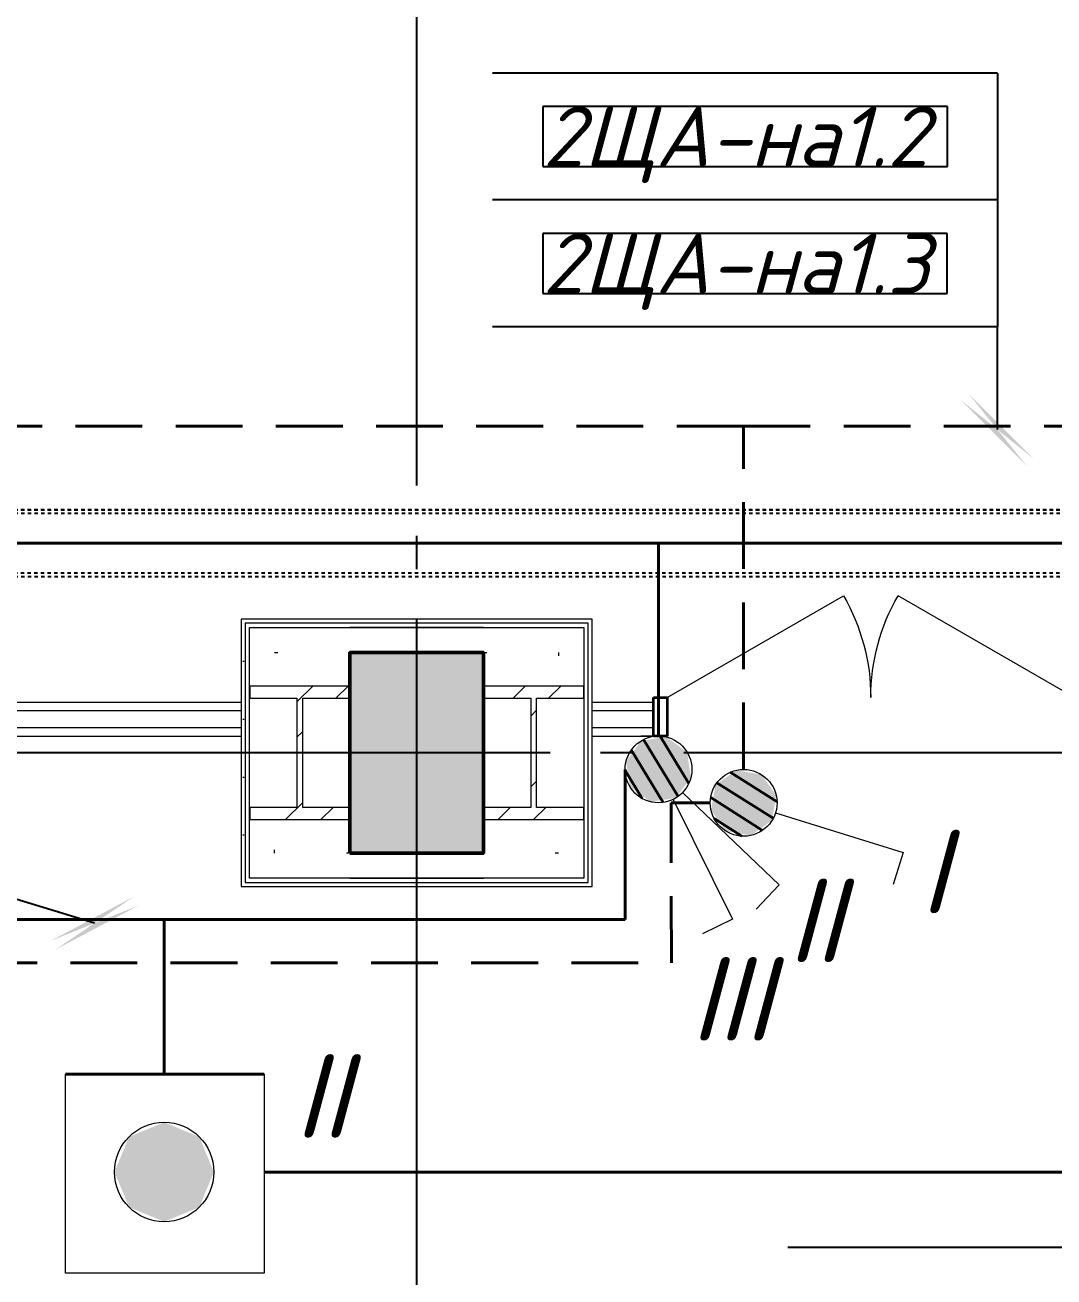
# Model space of a CAD drawing. Header units: millimetres. Extents: x 0 to 1286, y 0 to 420.
# Drawn here: x 386.46 to 417.27, y 263.9 to 301.37 of the extents above; entities that cross this region are included whole.
import ezdxf

# ---------------------------------------------------------------- set-up
doc = ezdxf.new("R2010")
doc.units = ezdxf.units.MM
for name, pattern in [('JIS_02_2.0', [3, 2, -1]), ('ГОСТ 2.303 5', [24, 20, -1.5, 1, -1.5]), ('СПКБ-0000-000-АР#002$0$Achse', [2300, 0, -800, 1500, 0])]:
    doc.linetypes.add(name, pattern=pattern)
for name, color, linetype in [('Viewport1ForCustomObjects_0', 7, 'Continuous'), ('Viewport2ForCustomObjects_0', 7, 'Continuous'), ('СПКБ-0000-000-АР#002$0$Двери ArchiCAD', 7, 'Continuous'), ('СПКБ-0000-000-АР#002$0$Колонны новые', 7, 'Continuous'), ('СПКБ-0000-000-АР#002$0$Колонны существующие', 7, 'Continuous'), ('СПКБ-0000-000-АР#002$0$Стены', 7, 'Continuous'), ('Строительные оси', 7, 'Continuous'), ('ЭМ_ЛОТКИ', 3, 'JIS_02_2.0'), ('ЭО_АВАРИЙНОЕ ОСВЕЩЕНИЕ', 7, 'Continuous'), ('ЭО_РАБОЧЕЕ ОСВЕЩЕНИЕ', 7, 'Continuous')]:
    doc.layers.add(name, color=color, linetype=linetype)
for name, color, linetype, lineweight, true_color in [('СПКБ-0000-000-АР#002$0$Двери ArchiCAD_Ном._пера__161', 7, 'Continuous', 13, 0xe11606), ('СПКБ-0000-000-АР#002$0$Двери ArchiCAD_Ном._пера__23', 7, 'Continuous', 35, 0xff6600), ('СПКБ-0000-000-АР#002$0$Двери ArchiCAD_Ном._пера__3', 7, 'Continuous', 18, 0xff6600), ('СПКБ-0000-000-АР#002$0$Колонны новые_Ном._пера__108', 7, 'Continuous', 13, 0xfd8379), ('СПКБ-0000-000-АР#002$0$Колонны существующие_Ном._пера__102', 7, 'Continuous', 13, 0xcccccc), ('СПКБ-0000-000-АР#002$0$Стены_Ном._пера__161', 7, 'Continuous', 13, 0xe11606), ('СПКБ-0000-000-АР#002$0$Стены_Ном._пера__68', 7, 'Continuous', 20, 0xfd4435)]:
    doc.layers.add(name, color=color, linetype=linetype, lineweight=lineweight, true_color=true_color)
for name, color, linetype, lineweight in [('СПКБ-0000-000-АР#002$0$Колонны новые_Ном._пера__20', 1, 'Continuous', 20), ('СПКБ-0000-000-АР#002$0$Колонны существующие_Ном._пера__141', 7, 'Continuous', 50), ('СПКБ-0000-000-АР#002$0$Стены_Ном._пера__1', 7, 'Continuous', 13), ('СПКБ-0000-000-АР#002$0$Стены_Ном._пера__20', 1, 'Continuous', 20)]:
    doc.layers.add(name, color=color, linetype=linetype, lineweight=lineweight)
doc.styles.add('2.5', font='isocpeui.ttf')
doc.styles.add('CustomTextStyle94', font='isocpeui.ttf', dxfattribs={"height": 1.8})
doc.styles.add('CustomTextStyle95', font='isocpeui.ttf', dxfattribs={"height": 1.8})
pattern_1 = [(0, (0, 0), (0, 75), [0, -75])]
pattern_2 = [(0, (0, 0), (0, 173.205), [0, -100]), (0, (50, 86.6), (0, 173.205), [0, -100])]
pattern_3 = [(45, (0, 0), (-159.099, 159.099), []), (45, (-53.03, 53.03), (-159.099, 159.099), [])]

# ---------------------------------------------------------------- blocks, each defined once
blk = doc.blocks.new('*U672')
at = {"color": 0, "linetype": 'ByBlock', "lineweight": -2}
for p, q in [((-100, -31), (-100, -27000)), ((-100, -27000), (-100, -31)), ((-90, -27000), (-90, -31)), ((90, -31), (90, -27000)), ((100, -27000), (100, -31)), ((100, -27000), (100, -31))]:
    blk.add_line(p, q, dxfattribs=at)
blk = doc.blocks.new('*E728')
at = {"layer": 'Строительные оси', "color": 3, "linetype": 'ГОСТ 2.303 5', "lineweight": 25}
for p, q in [((60.431, 258.857), (60.431, -45.143)), ((280.431, 158.857), (-283.569, 158.857))]:
    blk.add_line(p, q, dxfattribs=at)
at = {"layer": 'ЭО_АВАРИЙНОЕ ОСВЕЩЕНИЕ', "color": 1, "linetype": 'JIS_02_2.0', "lineweight": 40}
for p, q in [((70.216, 168.638), (-8.537, 168.638)), ((70.221, 158.361), (70.216, 168.638)), ((70.216, 168.638), (99.185, 168.638)), ((68.06, 152.567), (68.048, 157.361)), ((68.048, 157.361), (69.221, 157.361)), ((44.064, 152.567), (68.06, 152.567))]:
    blk.add_line(p, q, dxfattribs=at)
at = {"layer": 'ЭО_АВАРИЙНОЕ ОСВЕЩЕНИЕ', "color": 1, "lineweight": 40}
for p, q in [((69.819, 158.276), (71.221, 157.388)), ((69.423, 157.963), (71.107, 156.896)), ((69.234, 157.519), (70.786, 156.536)), ((69.339, 156.889), (70.171, 156.362))]:
    blk.add_line(p, q, dxfattribs=at)
at = {"layer": 'ЭО_АВАРИЙНОЕ ОСВЕЩЕНИЕ', "color": 7, "lineweight": 0}
for p, q in [((71.175, 157.062), (74.993, 155.869)), ((74.993, 155.869), (74.695, 154.914))]:
    blk.add_line(p, q, dxfattribs=at)
blk.add_circle((70.221, 157.361), 1, dxfattribs=at)
at = {"layer": 'ЭО_АВАРИЙНОЕ ОСВЕЩЕНИЕ', "color": 1, "lineweight": 0}
for points in [[(69.816, 158.205), (69.376, 157.896), (70.974, 157.896)], [(70.002, 158.336), (69.816, 158.205), (70.756, 158.205)], [(69.816, 158.205), (70.756, 158.205), (70.974, 157.896)], [(69.376, 157.896), (69.321, 157.58), (71.197, 157.58)], [(69.376, 157.896), (70.974, 157.896), (71.197, 157.58)], [(69.321, 157.58), (69.245, 157.142), (71.121, 157.142)], [(69.321, 157.58), (71.197, 157.58), (71.121, 157.142)], [(69.245, 157.142), (69.468, 156.825), (71.066, 156.825)], [(69.245, 157.142), (71.121, 157.142), (71.066, 156.825)], [(69.468, 156.825), (69.686, 156.516), (70.626, 156.516)], [(69.468, 156.825), (71.066, 156.825), (70.626, 156.516)], [(69.686, 156.516), (70.626, 156.516), (70.44, 156.385)]]:
    blk.add_solid(points, dxfattribs=at)
at = {"layer": 'ЭО_РАБОЧЕЕ ОСВЕЩЕНИЕ', "color": 5, "lineweight": 40}
for p, q in [((67.672, 165.131), (47.236, 165.131)), ((67.672, 159.361), (67.672, 165.131)), ((67.672, 165.131), (81.996, 165.131)), ((67.719, 159.36), (68.579, 157.941)), ((66.858, 158.942), (67.811, 157.37)), ((67.225, 159.255), (68.259, 157.551)), ((66.672, 153.867), (66.672, 158.361)), ((66.672, 158.33), (67.183, 157.488)), ((43.064, 153.867), (52.871, 153.867)), ((52.871, 153.867), (52.871, 149.234)), ((52.871, 153.867), (66.672, 153.867)), ((49.914, 149.234), (55.864, 149.234)), ((55.864, 146.309), (91.918, 146.309))]:
    blk.add_line(p, q, dxfattribs=at)
at = {"layer": 'ЭО_РАБОЧЕЕ ОСВЕЩЕНИЕ', "color": 7, "lineweight": 0}
for p, q in [((68.114, 157.464), (69.883, 153.876)), ((68.394, 157.669), (71.283, 154.903)), ((71.283, 154.903), (70.592, 154.181)), ((69.883, 153.876), (68.986, 153.434)), ((49.914, 143.284), (49.914, 149.234)), ((55.864, 149.234), (55.864, 143.284)), ((55.864, 143.284), (49.914, 143.284))]:
    blk.add_line(p, q, dxfattribs=at)
for centre, radius in [((67.672, 158.361), 1), ((52.871, 146.309), 1.488)]:
    blk.add_circle(centre, radius, dxfattribs=at)
at = {"layer": 'ЭО_РАБОЧЕЕ ОСВЕЩЕНИЕ', "color": 5, "lineweight": 0}
for points in [[(67.909, 159.332), (67.153, 159.216), (68.068, 159.216)], [(67.153, 159.216), (66.907, 158.879), (68.527, 158.879)], [(67.153, 159.216), (68.068, 159.216), (68.527, 158.879)], [(66.907, 158.879), (66.7, 158.598), (68.57, 158.598)], [(66.7, 158.598), (66.774, 158.123), (68.643, 158.123)], [(66.7, 158.598), (68.57, 158.598), (68.643, 158.123)], [(66.907, 158.879), (68.527, 158.879), (68.57, 158.598)], [(66.774, 158.123), (66.817, 157.842), (68.437, 157.842)], [(66.774, 158.123), (68.643, 158.123), (68.437, 157.842)], [(66.817, 157.842), (67.275, 157.506), (68.191, 157.506)], [(66.817, 157.842), (68.437, 157.842), (68.191, 157.506)], [(67.275, 157.506), (68.191, 157.506), (67.434, 157.389)], [(52.871, 147.797), (51.82, 147.361), (53.923, 147.361)], [(51.82, 147.361), (51.384, 146.309), (54.359, 146.309)], [(51.82, 147.361), (53.923, 147.361), (54.359, 146.309)], [(51.384, 146.309), (51.82, 145.257), (53.923, 145.257)], [(51.384, 146.309), (54.359, 146.309), (53.923, 145.257)], [(51.82, 145.257), (53.923, 145.257), (52.871, 144.822)]]:
    blk.add_solid(points, dxfattribs=at)
blk = doc.blocks.new('СПКБ-0000-000-АР#002$0$Стена_34', base_point=(3186.4, 16036.1))
at = {"layer": 'СПКБ-0000-000-АР#002$0$Стены_Ном._пера__161', "linetype": 'Continuous', "lineweight": 13, "true_color": 0xe11606}
h = blk.add_hatch(dxfattribs=at)
h.set_pattern_fill('ГИПС', color=12, style=0, pattern_type=2)
h.set_pattern_definition(pattern_1)
h.paths.add_polyline_path([(5518.8, 16036.1), (3186.4, 16036.1), (3186.4, 16011.1), (5518.8, 16011.1)])
h = blk.add_hatch(dxfattribs=at)
h.set_pattern_fill('ГИПС', color=12, style=0, pattern_type=2)
h.set_pattern_definition(pattern_1)
h.paths.add_polyline_path([(3186.4, 15936.1), (5518.8, 15936.1), (5518.8, 15961.1), (3186.4, 15961.1)])
at = {"layer": 'СПКБ-0000-000-АР#002$0$Стены_Ном._пера__161', "color": 12, "linetype": 'Continuous', "lineweight": 13, "true_color": 0xe11606}
for p, q in [((5518.8, 16011.1), (3186.4, 16011.1)), ((3186.4, 15961.1), (5518.8, 15961.1))]:
    blk.add_line(p, q, dxfattribs=at)
at = {"layer": 'СПКБ-0000-000-АР#002$0$Стены_Ном._пера__161', "color": 12, "linetype": 'Continuous', "lineweight": 13, "true_color": 0xe11606, "flags": 128}
for points in [[(5518.8, 16036.1), (3186.4, 16036.1)], [(3186.4, 16036.1), (3186.4, 15936.1)], [(5518.8, 15936.1), (5518.8, 16036.1)], [(3186.4, 15936.1), (5518.8, 15936.1)]]:
    blk.add_lwpolyline(points, dxfattribs=at)
blk = doc.blocks.new('СПКБ-0000-000-АР#002$0$Двупольная Дверь 19_2')
at = {"layer": 'СПКБ-0000-000-АР#002$0$Двери ArchiCAD_Ном._пера__161', "color": 12, "linetype": 'Continuous', "lineweight": 13, "true_color": 0xe11606}
for p, q in [((-650, -15), (-687, -15)), ((-650, -40), (-650, -15)), ((650, -40), (650, -15)), ((650, -15), (687, -15)), ((-650, -90), (-650, -40)), ((650, -90), (650, -40)), ((-650, -115), (-650, -90)), ((650, -115), (650, -90)), ((-650, -115), (-687, -115)), ((650, -115), (687, -115))]:
    blk.add_line(p, q, dxfattribs=at)
at = {"layer": 'СПКБ-0000-000-АР#002$0$Двери ArchiCAD_Ном._пера__23', "color": 30, "linetype": 'Continuous', "lineweight": 35, "true_color": 0xff6600}
for p, q in [((-610, 0), (-650, 0)), ((-650, 0), (-650, -115)), ((-610, -115), (-610, 0)), ((650, 0), (610, 0)), ((610, 0), (610, -115)), ((650, -115), (650, 0)), ((-650, -115), (-610, -115)), ((610, -115), (650, -115))]:
    blk.add_line(p, q, dxfattribs=at)
at = {"layer": 'СПКБ-0000-000-АР#002$0$Двери ArchiCAD_Ном._пера__3', "color": 30, "linetype": 'Continuous', "lineweight": 18, "true_color": 0xff6600}
for p, q in [((-610, 0), (-81.7, 305)), ((610, 0), (81.7, 305))]:
    blk.add_line(p, q, dxfattribs=at)
for centre, start, end in [((-610, 0), 0, 30), ((610, 0), 150, 180)]:
    blk.add_arc(centre, 610, start, end, dxfattribs=at)
blk = doc.blocks.new('СПКБ-0000-000-АР#002$0$Стена_35', base_point=(6567.2, 16036.1))
at = {"layer": 'СПКБ-0000-000-АР#002$0$Стены_Ном._пера__161', "linetype": 'Continuous', "lineweight": 13, "true_color": 0xe11606}
h = blk.add_hatch(dxfattribs=at)
h.set_pattern_fill('ГИПС', color=12, style=0, pattern_type=2)
h.set_pattern_definition(pattern_1)
h.paths.add_polyline_path([(6752.7, 16036.1), (6567.2, 16036.1), (6567.2, 16011.1), (6752.7, 16011.1)])
h = blk.add_hatch(dxfattribs=at)
h.set_pattern_fill('ГИПС', color=12, style=0, pattern_type=2)
h.set_pattern_definition(pattern_1)
h.paths.add_polyline_path([(8268.1, 16036.1), (8052.7, 16036.1), (8052.7, 16011.1), (8268.1, 16011.1)])
h = blk.add_hatch(dxfattribs=at)
h.set_pattern_fill('ГИПС', color=12, style=0, pattern_type=2)
h.set_pattern_definition(pattern_1)
h.paths.add_polyline_path([(6567.2, 15936.1), (6752.7, 15936.1), (6752.7, 15961.1), (6567.2, 15961.1)])
h = blk.add_hatch(dxfattribs=at)
h.set_pattern_fill('ГИПС', color=12, style=0, pattern_type=2)
h.set_pattern_definition(pattern_1)
h.paths.add_polyline_path([(8052.7, 15936.1), (8268.1, 15936.1), (8268.1, 15961.1), (8052.7, 15961.1)])
at = {"layer": 'СПКБ-0000-000-АР#002$0$Стены_Ном._пера__161', "color": 12, "linetype": 'Continuous', "lineweight": 13, "true_color": 0xe11606}
for p, q in [((6752.7, 16011.1), (6567.2, 16011.1)), ((6752.7, 16036.1), (6715.7, 16036.1)), ((6752.7, 16011.1), (6752.7, 16036.1)), ((6752.7, 15961.1), (6752.7, 16011.1)), ((8052.7, 16036.1), (8089.7, 16036.1)), ((8052.7, 16011.1), (8052.7, 16036.1)), ((8268.1, 16011.1), (8052.7, 16011.1)), ((8052.7, 15961.1), (8052.7, 16011.1)), ((6567.2, 15961.1), (6752.7, 15961.1)), ((6752.7, 15936.1), (6715.7, 15936.1)), ((6752.7, 15936.1), (6752.7, 15961.1)), ((8052.7, 15961.1), (8268.1, 15961.1)), ((8052.7, 15936.1), (8052.7, 15961.1)), ((8052.7, 15936.1), (8089.7, 15936.1))]:
    blk.add_line(p, q, dxfattribs=at)
at = {"layer": 'СПКБ-0000-000-АР#002$0$Стены_Ном._пера__161', "color": 12, "linetype": 'Continuous', "lineweight": 13, "true_color": 0xe11606, "flags": 128}
for points in [[(6752.7, 16036.1), (6567.2, 16036.1)], [(6567.2, 16036.1), (6567.2, 15936.1)], [(8268.1, 16036.1), (8052.7, 16036.1)], [(8268.1, 15961.1), (8268.1, 16011.1)], [(6567.2, 15936.1), (6752.7, 15936.1)], [(8052.7, 15936.1), (8268.1, 15936.1)]]:
    blk.add_lwpolyline(points, dxfattribs=at)
at = {"layer": 'СПКБ-0000-000-АР#002$0$Двери ArchiCAD', "color": 21, "linetype": 'Continuous', "lineweight": 18, "true_color": 0xff9955, "xscale": -1, "zscale": 1000}
blk.add_blockref('СПКБ-0000-000-АР#002$0$Двупольная Дверь 19_2', (7402.7, 16051.1), dxfattribs=at)
blk = doc.blocks.new('СПКБ-0000-000-АР#002$0$Стена_164', base_point=(6468.2, 15585.7))
at = {"layer": 'СПКБ-0000-000-АР#002$0$Стены_Ном._пера__20', "linetype": 'Continuous', "lineweight": 20}
h = blk.add_hatch(dxfattribs=at)
h.set_pattern_fill('ШТУКАТУРКА', color=1, style=0, pattern_type=2)
h.set_pattern_definition(pattern_2)
h.paths.add_polyline_path([(5517.8, 15485.7), (5843.1, 15485.7), (5843.1, 15497.7), (5529.8, 15497.7)])
h = blk.add_hatch(dxfattribs=at)
h.set_pattern_fill('ШТУКАТУРКА', color=1, style=0, pattern_type=2)
h.set_pattern_definition(pattern_2)
h.paths.add_polyline_path([(5843.1, 15510.7), (5542.8, 15510.7), (5529.8, 15497.7), (5843.1, 15497.7)])
h = blk.add_hatch(dxfattribs=at)
h.set_pattern_fill('ШТУКАТУРКА', color=1, style=0, pattern_type=2)
h.set_pattern_definition(pattern_2)
h.paths.add_polyline_path([(5843.1, 15497.7), (6243.1, 15497.7), (6243.1, 15510.7), (5843.1, 15510.7)])
h = blk.add_hatch(dxfattribs=at)
h.set_pattern_fill('ШТУКАТУРКА', color=1, style=0, pattern_type=2)
h.set_pattern_definition(pattern_2)
h.paths.add_polyline_path([(5843.1, 15485.7), (6243.1, 15485.7), (6243.1, 15497.7), (5843.1, 15497.7)])
h = blk.add_hatch(dxfattribs=at)
h.set_pattern_fill('ШТУКАТУРКА', color=1, style=0, pattern_type=2)
h.set_pattern_definition(pattern_2)
h.paths.add_polyline_path([(6543.2, 15510.7), (6243.1, 15510.7), (6243.1, 15497.7), (6556.2, 15497.7)])
h = blk.add_hatch(dxfattribs=at)
h.set_pattern_fill('ШТУКАТУРКА', color=1, style=0, pattern_type=2)
h.set_pattern_definition(pattern_2)
h.paths.add_polyline_path([(6243.1, 15485.7), (6568.2, 15485.7), (6556.2, 15497.7), (6243.1, 15497.7)])
at = {"layer": 'СПКБ-0000-000-АР#002$0$Стены_Ном._пера__1', "color": 7, "linetype": 'СПКБ-0000-000-АР#002$0$Achse', "lineweight": 13, "flags": 128}
for points in [[(5843.1, 15585.7), (5617.8, 15585.7)], [(6468.2, 15585.7), (6243.1, 15585.7)]]:
    blk.add_lwpolyline(points, dxfattribs=at)
at = {"layer": 'СПКБ-0000-000-АР#002$0$Стены_Ном._пера__20', "color": 1, "linetype": 'Continuous', "lineweight": 20, "flags": 128}
blk.add_lwpolyline([(5517.8, 15485.7), (6568.2, 15485.7)], dxfattribs=at)
at = {"layer": 'СПКБ-0000-000-АР#002$0$Стены_Ном._пера__68', "color": 20, "linetype": 'Continuous', "lineweight": 20, "true_color": 0xfd4435}
for p, q in [((5529.8, 15497.7), (5843.1, 15497.7)), ((5843.1, 15510.7), (5542.8, 15510.7)), ((5843.1, 15510.7), (6243.1, 15510.7)), ((6243.1, 15510.7), (5843.1, 15510.7)), ((5843.1, 15497.7), (6243.1, 15497.7)), ((6543.2, 15510.7), (6243.1, 15510.7)), ((6243.1, 15497.7), (6556.2, 15497.7))]:
    blk.add_line(p, q, dxfattribs=at)
blk = doc.blocks.new('СПКБ-0000-000-АР#002$0$Стена_165', base_point=(6468.2, 15585.7))
at = {"layer": 'СПКБ-0000-000-АР#002$0$Стены_Ном._пера__20', "linetype": 'Continuous', "lineweight": 20}
h = blk.add_hatch(dxfattribs=at)
h.set_pattern_fill('ШТУКАТУРКА', color=1, style=0, pattern_type=2)
h.set_pattern_definition(pattern_2)
h.paths.add_polyline_path([(6543.2, 16260.7), (6543.2, 15510.7), (6556.2, 15497.7), (6556.2, 16273.7)])
h = blk.add_hatch(dxfattribs=at)
h.set_pattern_fill('ШТУКАТУРКА', color=1, style=0, pattern_type=2)
h.set_pattern_definition(pattern_2)
h.paths.add_polyline_path([(6568.2, 15485.7), (6568.2, 16285.7), (6556.2, 16273.7), (6556.2, 15497.7)])
at = {"layer": 'СПКБ-0000-000-АР#002$0$Стены_Ном._пера__1', "color": 7, "linetype": 'СПКБ-0000-000-АР#002$0$Achse', "lineweight": 13, "flags": 128}
blk.add_lwpolyline([(6468.2, 16185.7), (6468.2, 15585.7)], dxfattribs=at)
at = {"layer": 'СПКБ-0000-000-АР#002$0$Стены_Ном._пера__20', "color": 1, "linetype": 'Continuous', "lineweight": 20, "flags": 128}
blk.add_lwpolyline([(6568.2, 15485.7), (6568.2, 16285.7)], dxfattribs=at)
at = {"layer": 'СПКБ-0000-000-АР#002$0$Стены_Ном._пера__68', "color": 20, "linetype": 'Continuous', "lineweight": 20, "true_color": 0xfd4435}
for p, q in [((6556.2, 15497.7), (6556.2, 16273.7)), ((6543.2, 16260.7), (6543.2, 15510.7))]:
    blk.add_line(p, q, dxfattribs=at)
blk = doc.blocks.new('СПКБ-0000-000-АР#002$0$Стена_166', base_point=(5617.8, 15585.7))
at = {"layer": 'СПКБ-0000-000-АР#002$0$Стены_Ном._пера__20', "linetype": 'Continuous', "lineweight": 20}
h = blk.add_hatch(dxfattribs=at)
h.set_pattern_fill('ШТУКАТУРКА', color=1, style=0, pattern_type=2)
h.set_pattern_definition(pattern_2)
h.paths.add_polyline_path([(5517.8, 16285.7), (5517.8, 15485.7), (5529.8, 15497.7), (5529.8, 16273.7)])
h = blk.add_hatch(dxfattribs=at)
h.set_pattern_fill('ШТУКАТУРКА', color=1, style=0, pattern_type=2)
h.set_pattern_definition(pattern_2)
h.paths.add_polyline_path([(5542.8, 15510.7), (5542.8, 16260.7), (5529.8, 16273.7), (5529.8, 15497.7)])
at = {"layer": 'СПКБ-0000-000-АР#002$0$Стены_Ном._пера__1', "color": 7, "linetype": 'СПКБ-0000-000-АР#002$0$Achse', "lineweight": 13, "flags": 128}
blk.add_lwpolyline([(5617.8, 15585.7), (5617.8, 16185.7)], dxfattribs=at)
at = {"layer": 'СПКБ-0000-000-АР#002$0$Стены_Ном._пера__20', "color": 1, "linetype": 'Continuous', "lineweight": 20, "flags": 128}
blk.add_lwpolyline([(5517.8, 16285.7), (5517.8, 15485.7)], dxfattribs=at)
at = {"layer": 'СПКБ-0000-000-АР#002$0$Стены_Ном._пера__68', "color": 20, "linetype": 'Continuous', "lineweight": 20, "true_color": 0xfd4435}
for p, q in [((5529.8, 16273.7), (5529.8, 15497.7)), ((5542.8, 15510.7), (5542.8, 16260.7))]:
    blk.add_line(p, q, dxfattribs=at)
blk = doc.blocks.new('СПКБ-0000-000-АР#002$0$Стена_167', base_point=(6468.2, 16185.7))
at = {"layer": 'СПКБ-0000-000-АР#002$0$Стены_Ном._пера__20', "linetype": 'Continuous', "lineweight": 20}
h = blk.add_hatch(dxfattribs=at)
h.set_pattern_fill('ШТУКАТУРКА', color=1, style=0, pattern_type=2)
h.set_pattern_definition(pattern_2)
h.paths.add_polyline_path([(5843.1, 16285.7), (5517.8, 16285.7), (5529.8, 16273.7), (5843.1, 16273.7)])
h = blk.add_hatch(dxfattribs=at)
h.set_pattern_fill('ШТУКАТУРКА', color=1, style=0, pattern_type=2)
h.set_pattern_definition(pattern_2)
h.paths.add_polyline_path([(5542.8, 16260.7), (5843.1, 16260.7), (5843.1, 16273.7), (5529.8, 16273.7)])
h = blk.add_hatch(dxfattribs=at)
h.set_pattern_fill('ШТУКАТУРКА', color=1, style=0, pattern_type=2)
h.set_pattern_definition(pattern_2)
h.paths.add_polyline_path([(6243.1, 16285.7), (5843.1, 16285.7), (5843.1, 16273.7), (6243.1, 16273.7)])
h = blk.add_hatch(dxfattribs=at)
h.set_pattern_fill('ШТУКАТУРКА', color=1, style=0, pattern_type=2)
h.set_pattern_definition(pattern_2)
h.paths.add_polyline_path([(6243.1, 16273.7), (5843.1, 16273.7), (5843.1, 16260.7), (6243.1, 16260.7)])
h = blk.add_hatch(dxfattribs=at)
h.set_pattern_fill('ШТУКАТУРКА', color=1, style=0, pattern_type=2)
h.set_pattern_definition(pattern_2)
h.paths.add_polyline_path([(6568.2, 16285.7), (6243.1, 16285.7), (6243.1, 16273.7), (6556.2, 16273.7)])
h = blk.add_hatch(dxfattribs=at)
h.set_pattern_fill('ШТУКАТУРКА', color=1, style=0, pattern_type=2)
h.set_pattern_definition(pattern_2)
h.paths.add_polyline_path([(6243.1, 16260.7), (6543.2, 16260.7), (6556.2, 16273.7), (6243.1, 16273.7)])
at = {"layer": 'СПКБ-0000-000-АР#002$0$Стены_Ном._пера__1', "color": 7, "linetype": 'СПКБ-0000-000-АР#002$0$Achse', "lineweight": 13, "flags": 128}
for points in [[(5617.8, 16185.7), (5843.1, 16185.7)], [(6243.1, 16185.7), (6468.2, 16185.7)]]:
    blk.add_lwpolyline(points, dxfattribs=at)
at = {"layer": 'СПКБ-0000-000-АР#002$0$Стены_Ном._пера__20', "color": 1, "linetype": 'Continuous', "lineweight": 20, "flags": 128}
blk.add_lwpolyline([(6568.2, 16285.7), (5517.8, 16285.7)], dxfattribs=at)
at = {"layer": 'СПКБ-0000-000-АР#002$0$Стены_Ном._пера__68', "color": 20, "linetype": 'Continuous', "lineweight": 20, "true_color": 0xfd4435}
for p, q in [((5843.1, 16273.7), (5529.8, 16273.7)), ((6243.1, 16273.7), (5843.1, 16273.7)), ((6556.2, 16273.7), (6243.1, 16273.7)), ((5542.8, 16260.7), (5843.1, 16260.7)), ((6243.1, 16260.7), (5843.1, 16260.7)), ((5843.1, 16260.7), (6243.1, 16260.7)), ((6243.1, 16260.7), (6543.2, 16260.7))]:
    blk.add_line(p, q, dxfattribs=at)
blk = doc.blocks.new('СПКБ-0000-000-АР#002$0$Колонна_79', base_point=(6393.1, 15885.7))
at = {"layer": 'СПКБ-0000-000-АР#002$0$Колонны новые_Ном._пера__108', "linetype": 'Continuous', "lineweight": 13, "true_color": 0xfd8379}
h = blk.add_hatch(dxfattribs=at)
h.set_pattern_fill('СТАЛЬ', color=11, style=0, pattern_type=2)
h.set_pattern_definition(pattern_3)
h.paths.add_polyline_path([(6243.1, 15685.7), (6543.1, 15685.7), (6543.1, 15722.4), (6401.9, 15722.4), (6401.9, 16049.1), (6543.1, 16049.1), (6543.1, 16085.7), (6243.1, 16085.7), (6243.1, 16049.1), (6384.4, 16049.1), (6384.4, 15722.4), (6243.1, 15722.4)])
at = {"layer": 'СПКБ-0000-000-АР#002$0$Колонны новые_Ном._пера__20', "color": 1, "linetype": 'Continuous', "lineweight": 20}
for p, q in [((6543.1, 16085.7), (6243.1, 16085.7)), ((6243.1, 16085.7), (6243.1, 16049.1)), ((6543.1, 16049.1), (6543.1, 16085.7)), ((6243.1, 16049.1), (6384.4, 16049.1)), ((6384.4, 16049.1), (6384.4, 15722.4)), ((6401.9, 15722.4), (6401.9, 16049.1)), ((6401.9, 16049.1), (6543.1, 16049.1)), ((6384.4, 15722.4), (6243.1, 15722.4)), ((6243.1, 15722.4), (6243.1, 15685.7)), ((6543.1, 15722.4), (6401.9, 15722.4)), ((6543.1, 15685.7), (6543.1, 15722.4)), ((6243.1, 15685.7), (6543.1, 15685.7))]:
    blk.add_line(p, q, dxfattribs=at)
blk = doc.blocks.new('СПКБ-0000-000-АР#002$0$Колонна_80', base_point=(5693.1, 15885.7))
at = {"layer": 'СПКБ-0000-000-АР#002$0$Колонны новые_Ном._пера__108', "linetype": 'Continuous', "lineweight": 13, "true_color": 0xfd8379}
h = blk.add_hatch(dxfattribs=at)
h.set_pattern_fill('СТАЛЬ', color=11, style=0, pattern_type=2)
h.set_pattern_definition(pattern_3)
h.paths.add_polyline_path([(5843.1, 15685.7), (5843.1, 15722.4), (5701.9, 15722.4), (5701.9, 16049.1), (5843.1, 16049.1), (5843.1, 16085.7), (5543.1, 16085.7), (5543.1, 16049.1), (5684.4, 16049.1), (5684.4, 15722.4), (5543.1, 15722.4), (5543.1, 15685.7)])
at = {"layer": 'СПКБ-0000-000-АР#002$0$Колонны новые_Ном._пера__20', "color": 1, "linetype": 'Continuous', "lineweight": 20}
for p, q in [((5843.1, 16085.7), (5543.1, 16085.7)), ((5543.1, 16085.7), (5543.1, 16049.1)), ((5843.1, 16049.1), (5843.1, 16085.7)), ((5543.1, 16049.1), (5684.4, 16049.1)), ((5684.4, 16049.1), (5684.4, 15722.4)), ((5701.9, 15722.4), (5701.9, 16049.1)), ((5701.9, 16049.1), (5843.1, 16049.1)), ((5684.4, 15722.4), (5543.1, 15722.4)), ((5543.1, 15722.4), (5543.1, 15685.7)), ((5843.1, 15722.4), (5701.9, 15722.4)), ((5843.1, 15685.7), (5843.1, 15722.4)), ((5543.1, 15685.7), (5843.1, 15685.7))]:
    blk.add_line(p, q, dxfattribs=at)
blk = doc.blocks.new('СПКБ-0000-000-АР#002$0$Колонна_114', base_point=(6043.1, 15885.7))
at = {"layer": 'СПКБ-0000-000-АР#002$0$Колонны существующие_Ном._пера__102', "linetype": 'Continuous', "lineweight": 13, "true_color": 0xcccccc}
blk.add_hatch(color=254, dxfattribs=at).paths.add_polyline_path([(5843.1, 15585.7), (6243.1, 15585.7), (6243.1, 16185.7), (5843.1, 16185.7)])
at = {"layer": 'СПКБ-0000-000-АР#002$0$Колонны существующие_Ном._пера__141', "color": 7, "linetype": 'Continuous', "lineweight": 50, "flags": 128}
blk.add_lwpolyline([(5843.1, 15585.7), (6243.1, 15585.7), (6243.1, 16185.7), (5843.1, 16185.7)], close=True, dxfattribs=at)
blk = doc.blocks.new('*E727')
at = {"layer": 'СПКБ-0000-000-АР#002$0$Колонны новые', "color": 1, "lineweight": 20, "xscale": 0.01, "yscale": 0.01, "zscale": 0.01}
for name, p in [('СПКБ-0000-000-АР#002$0$Колонна_80', (333.25, 207.515)), ('СПКБ-0000-000-АР#002$0$Колонна_79', (340.25, 207.515))]:
    blk.add_blockref(name, p, dxfattribs=at)
at = {"layer": 'СПКБ-0000-000-АР#002$0$Колонны существующие', "color": 7, "lineweight": 50, "xscale": 0.01, "yscale": 0.01, "zscale": 0.01}
blk.add_blockref('СПКБ-0000-000-АР#002$0$Колонна_114', (336.75, 207.515), dxfattribs=at)
at = {"layer": 'СПКБ-0000-000-АР#002$0$Стены', "color": 12, "lineweight": 13, "true_color": 0xe11606, "xscale": 0.01, "yscale": 0.01, "zscale": 0.01}
for name, p in [('СПКБ-0000-000-АР#002$0$Стена_35', (341.99, 209.018)), ('СПКБ-0000-000-АР#002$0$Стена_34', (308.183, 209.018))]:
    blk.add_blockref(name, p, dxfattribs=at)
at = {"layer": 'СПКБ-0000-000-АР#002$0$Стены', "color": 12, "lineweight": 50, "true_color": 0xdf0000, "xscale": 0.01, "yscale": 0.01, "zscale": 0.01}
for name, p in [('СПКБ-0000-000-АР#002$0$Стена_166', (332.497, 204.515)), ('СПКБ-0000-000-АР#002$0$Стена_167', (341, 210.515)), ('СПКБ-0000-000-АР#002$0$Стена_165', (341, 204.515)), ('СПКБ-0000-000-АР#002$0$Стена_164', (341, 204.515))]:
    blk.add_blockref(name, p, dxfattribs=at)
blk = doc.blocks.new('CustomObjectsInViewport1_0')
at = {"layer": 'ЭО_АВАРИЙНОЕ ОСВЕЩЕНИЕ'}
for p, q in [((415.577, 299.934), (400.462, 299.934)), ((415.577, 299.934), (415.577, 292.334)), ((415.577, 296.134), (400.462, 296.134)), ((415.577, 292.334), (400.462, 292.334)), ((415.577, 289.262), (415.577, 292.334)), ((423.105, 264.779), (409.296, 264.779))]:
    blk.add_line(p, q, dxfattribs=at)
at = {"layer": 'ЭО_АВАРИЙНОЕ ОСВЕЩЕНИЕ', "color": 7, "true_color": 0xffffff}
for p, q in [((414.077, 298.934), (401.962, 298.934)), ((401.962, 298.934), (401.962, 297.134)), ((414.077, 297.134), (414.077, 298.934)), ((401.962, 297.134), (414.077, 297.134)), ((401.962, 297.134), (401.962, 297.134)), ((414.075, 295.134), (401.962, 295.134)), ((401.962, 295.134), (401.962, 293.334)), ((414.075, 293.334), (414.075, 295.134)), ((401.962, 293.334), (414.075, 293.334)), ((401.962, 293.334), (401.962, 293.334))]:
    blk.add_line(p, q, dxfattribs=at)
at = {"layer": 'ЭО_АВАРИЙНОЕ ОСВЕЩЕНИЕ'}
blk.add_solid([(414.47, 290.156), (416.47, 288.156), (416.683, 288.368), (414.683, 290.368)], dxfattribs=at)
at = {"layer": 'ЭО_РАБОЧЕЕ ОСВЕЩЕНИЕ'}
blk.add_line((388.542, 274.486), (384.793, 275.633), dxfattribs=at)
blk.add_solid([(387.364, 273.69), (389.862, 275.017), (389.721, 275.282), (387.223, 273.955)], dxfattribs=at)
at = {"layer": 'ЭО_АВАРИЙНОЕ ОСВЕЩЕНИЕ'}
for s, style, p in [('2ЩА-на1.2', 'CustomTextStyle94', (401.962, 297.134)), ('2ЩА-на1.3', 'CustomTextStyle95', (401.962, 293.334))]:
    blk.add_text(s, height=1.8, dxfattribs=dict(at, style=style)).set_placement(p)

msp = doc.modelspace()

# ---------------------------------------------------------------- block references
msp.add_blockref('*E727', (61.438, 72.071))
at = {"layer": 'Viewport1ForCustomObjects_0'}
msp.add_blockref('CustomObjectsInViewport1_0', (0, 0), dxfattribs=at)
at = {"layer": 'Viewport2ForCustomObjects_0'}
msp.add_blockref('*E728', (337.756, 120.729), dxfattribs=at)
at = {"layer": 'ЭМ_ЛОТКИ', "xscale": 0.01, "yscale": 0.01, "zscale": 0.01, "rotation": 270}
msp.add_blockref('*U672', (446.747, 285.859), dxfattribs=at)

# ---------------------------------------------------------------- texts
at = {"layer": 'ЭО_АВАРИЙНОЕ ОСВЕЩЕНИЕ', "insert": (413.672, 276.036), "char_height": 2.5, "attachment_point": 5, "style": '2.5'}
msp.add_mtext('I', dxfattribs=at)
at = {"layer": 'ЭО_РАБОЧЕЕ ОСВЕЩЕНИЕ', "char_height": 2.5, "attachment_point": 5, "style": '2.5'}
for s, insert in [('II', (410.105, 274.573)), ('III', (407.594, 272.225)), ('II', (395.337, 269.317))]:
    msp.add_mtext(s, dxfattribs=dict(at, insert=insert))

doc.saveas('drawing.dxf')
